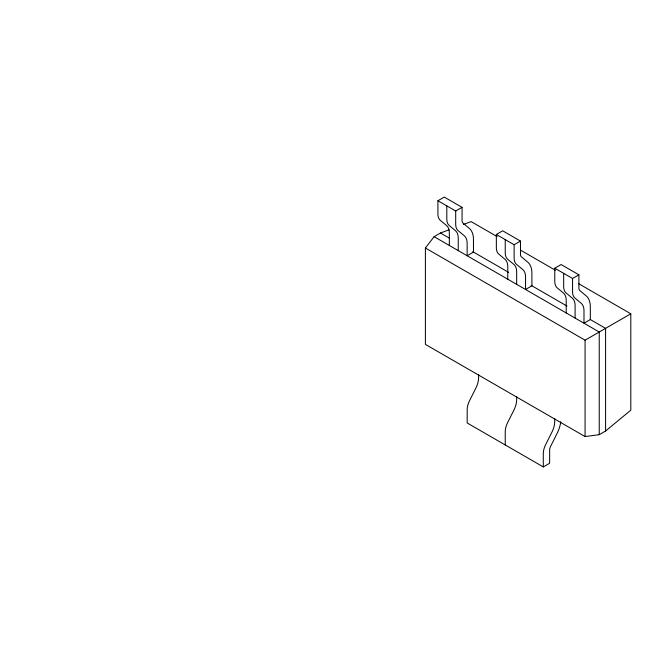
<?xml version="1.0" encoding="UTF-8"?>
<svg xmlns="http://www.w3.org/2000/svg" width="664" height="664" viewBox="0 0 664 664"><rect width="100%" height="100%" fill="white"/><g stroke="black" fill="none" stroke-linecap="round" stroke-linejoin="round"><path stroke-width="1" d="M578.776 283.752L630.8 313.79L630.8 410.161L605.585 431.019L599.235 434.679L585.075 436.563L425.4 344.375L425.4 248.004L434.107 236.683L440.456 233.014L449.08 229.802M437.916 200.744L444.266 197.075L462.053 207.342L462.061 220.88A5.868 3.386 -60 0 0 462.849 222.971L469.938 228.956A26.269 15.164 -60 0 1 473.457 238.31L473.482 252.079L467.132 255.748L467.132 243.182A17.281 9.977 -60 0 0 464.368 235.844L458.077 230.591A14.857 8.574 -60 0 1 455.695 224.283L455.695 211.011L437.916 200.744L437.916 214.016A14.857 8.574 -60 0 0 440.29 220.323L446.581 225.577A17.281 9.977 -60 0 1 449.345 232.915L449.345 245.481M455.695 211.011L462.053 207.342M496.348 234.475L502.698 230.815L520.476 241.082L520.485 254.619A5.868 3.386 -60 0 0 521.273 256.711L528.361 262.687A26.269 15.164 -60 0 1 531.881 272.041L531.914 285.81L525.556 289.479L525.556 276.921A17.281 9.977 -60 0 0 522.8 269.576L516.501 264.33A14.857 8.574 -60 0 1 514.127 258.014L514.127 244.742L496.348 234.475L496.348 247.747A14.857 8.574 -60 0 0 498.722 254.063L505.014 259.309A17.281 9.977 -60 0 1 507.777 266.654L507.777 279.212M514.127 244.742L520.476 241.082M566.209 312.943L566.209 300.385A17.281 9.977 -60 0 0 563.446 293.04L557.146 287.794A14.857 8.574 -60 0 1 554.772 281.486L554.772 268.214L561.121 264.546L578.908 274.813L578.917 288.35A5.868 3.386 -60 0 0 579.705 290.442L586.793 296.418A26.269 15.164 -60 0 1 590.313 305.772L590.337 319.55L605.585 328.348L605.585 431.019M554.772 268.214L572.559 278.482L578.908 274.813M590.337 319.55L583.988 323.21L583.988 310.652A17.281 9.977 -60 0 0 581.224 303.307L574.933 298.061A14.857 8.574 -60 0 1 572.559 291.753L572.559 278.482M425.4 248.004L585.075 340.192L630.8 313.79M478.611 374.712L478.611 377.608A17.281 9.977 -60 0 1 475.847 388.141L469.556 400.658A14.857 8.574 -60 0 0 467.182 409.713L467.182 422.976L543.293 466.925L549.643 463.256L549.651 449.702A5.868 3.386 -60 0 1 550.439 446.706L557.528 432.546A26.269 15.164 -60 0 0 560.806 421.698M463.464 224.457L471.125 221.602L497.145 236.625M520.468 250.087L555.453 270.281M440.456 233.014L449.428 238.193M472.768 251.664L508.666 272.398M531.1 285.346L567.006 306.071M434.107 236.683L599.235 332.017L599.235 434.679M585.075 340.192L585.075 436.563M575.099 318.081L575.099 305.515A17.281 9.977 -60 0 0 572.335 298.178L566.043 292.924A14.857 8.574 -60 0 1 563.67 286.616L563.67 273.344M554.722 418.652L554.722 421.549A17.281 9.977 -60 0 1 551.958 432.081L545.667 444.598A14.857 8.574 -60 0 0 543.293 453.653L543.293 466.925M516.667 284.35L516.667 271.784A17.281 9.977 -60 0 0 513.903 264.446L507.611 259.192A14.857 8.574 -60 0 1 505.238 252.884L505.238 239.613M516.667 396.682L516.667 399.579A17.281 9.977 -60 0 1 513.903 410.111L507.611 422.628A14.857 8.574 -60 0 0 505.238 431.683L505.238 444.955M458.243 250.61L458.243 238.052A17.281 9.977 -60 0 0 455.479 230.707L449.179 225.461A14.857 8.574 -60 0 1 446.806 219.145L446.806 205.881"/></g></svg>
